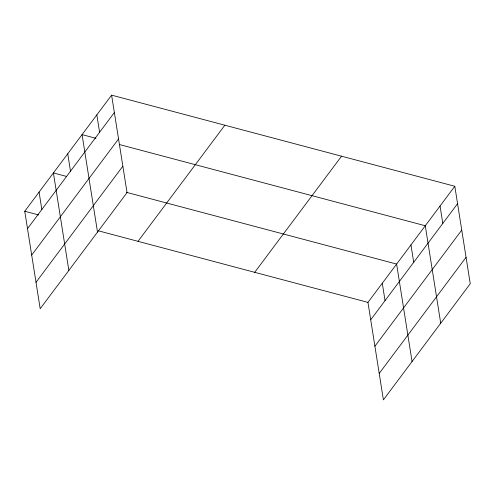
<?xml version="1.0" encoding="UTF-8"?>
<svg xmlns="http://www.w3.org/2000/svg" width="495" height="495" viewBox="0 0 495 495"><rect width="100%" height="100%" fill="white"/><g stroke="black" fill="none" stroke-linecap="round" stroke-linejoin="round"><path stroke-width="0.74" d="M111.604 95.139L127.042 192.611L40.188 308.731L24.75 211.26L111.604 95.139L454.812 186.269L470.25 283.74L383.396 399.861L367.958 302.389L454.812 186.269M27.503 228.659L114.357 112.538M31.692 255.086L118.546 138.959M36.005 282.311L122.859 166.184M138.006 241.331L224.86 125.21M254.702 272.318L341.55 156.191M370.712 319.789L457.566 203.668M374.901 346.215L461.755 230.088M379.213 373.44L466.067 257.313M95.956 138.303L82.071 134.615L97.509 232.093M119.338 144.515L425.279 225.751L440.717 323.223M66.565 176.43L53.41 172.941L68.848 270.412M126.479 192.338L396.619 264.07L412.057 361.542M24.75 211.26L38.635 214.948M98.548 230.856L367.958 302.389M440.049 206.007L442.802 223.406M410.949 244.907L413.709 262.307M382.289 283.227L385.042 300.626M96.841 114.877L99.594 132.276M67.741 153.778L70.5 171.177M39.08 192.097L41.834 209.496"/></g></svg>
